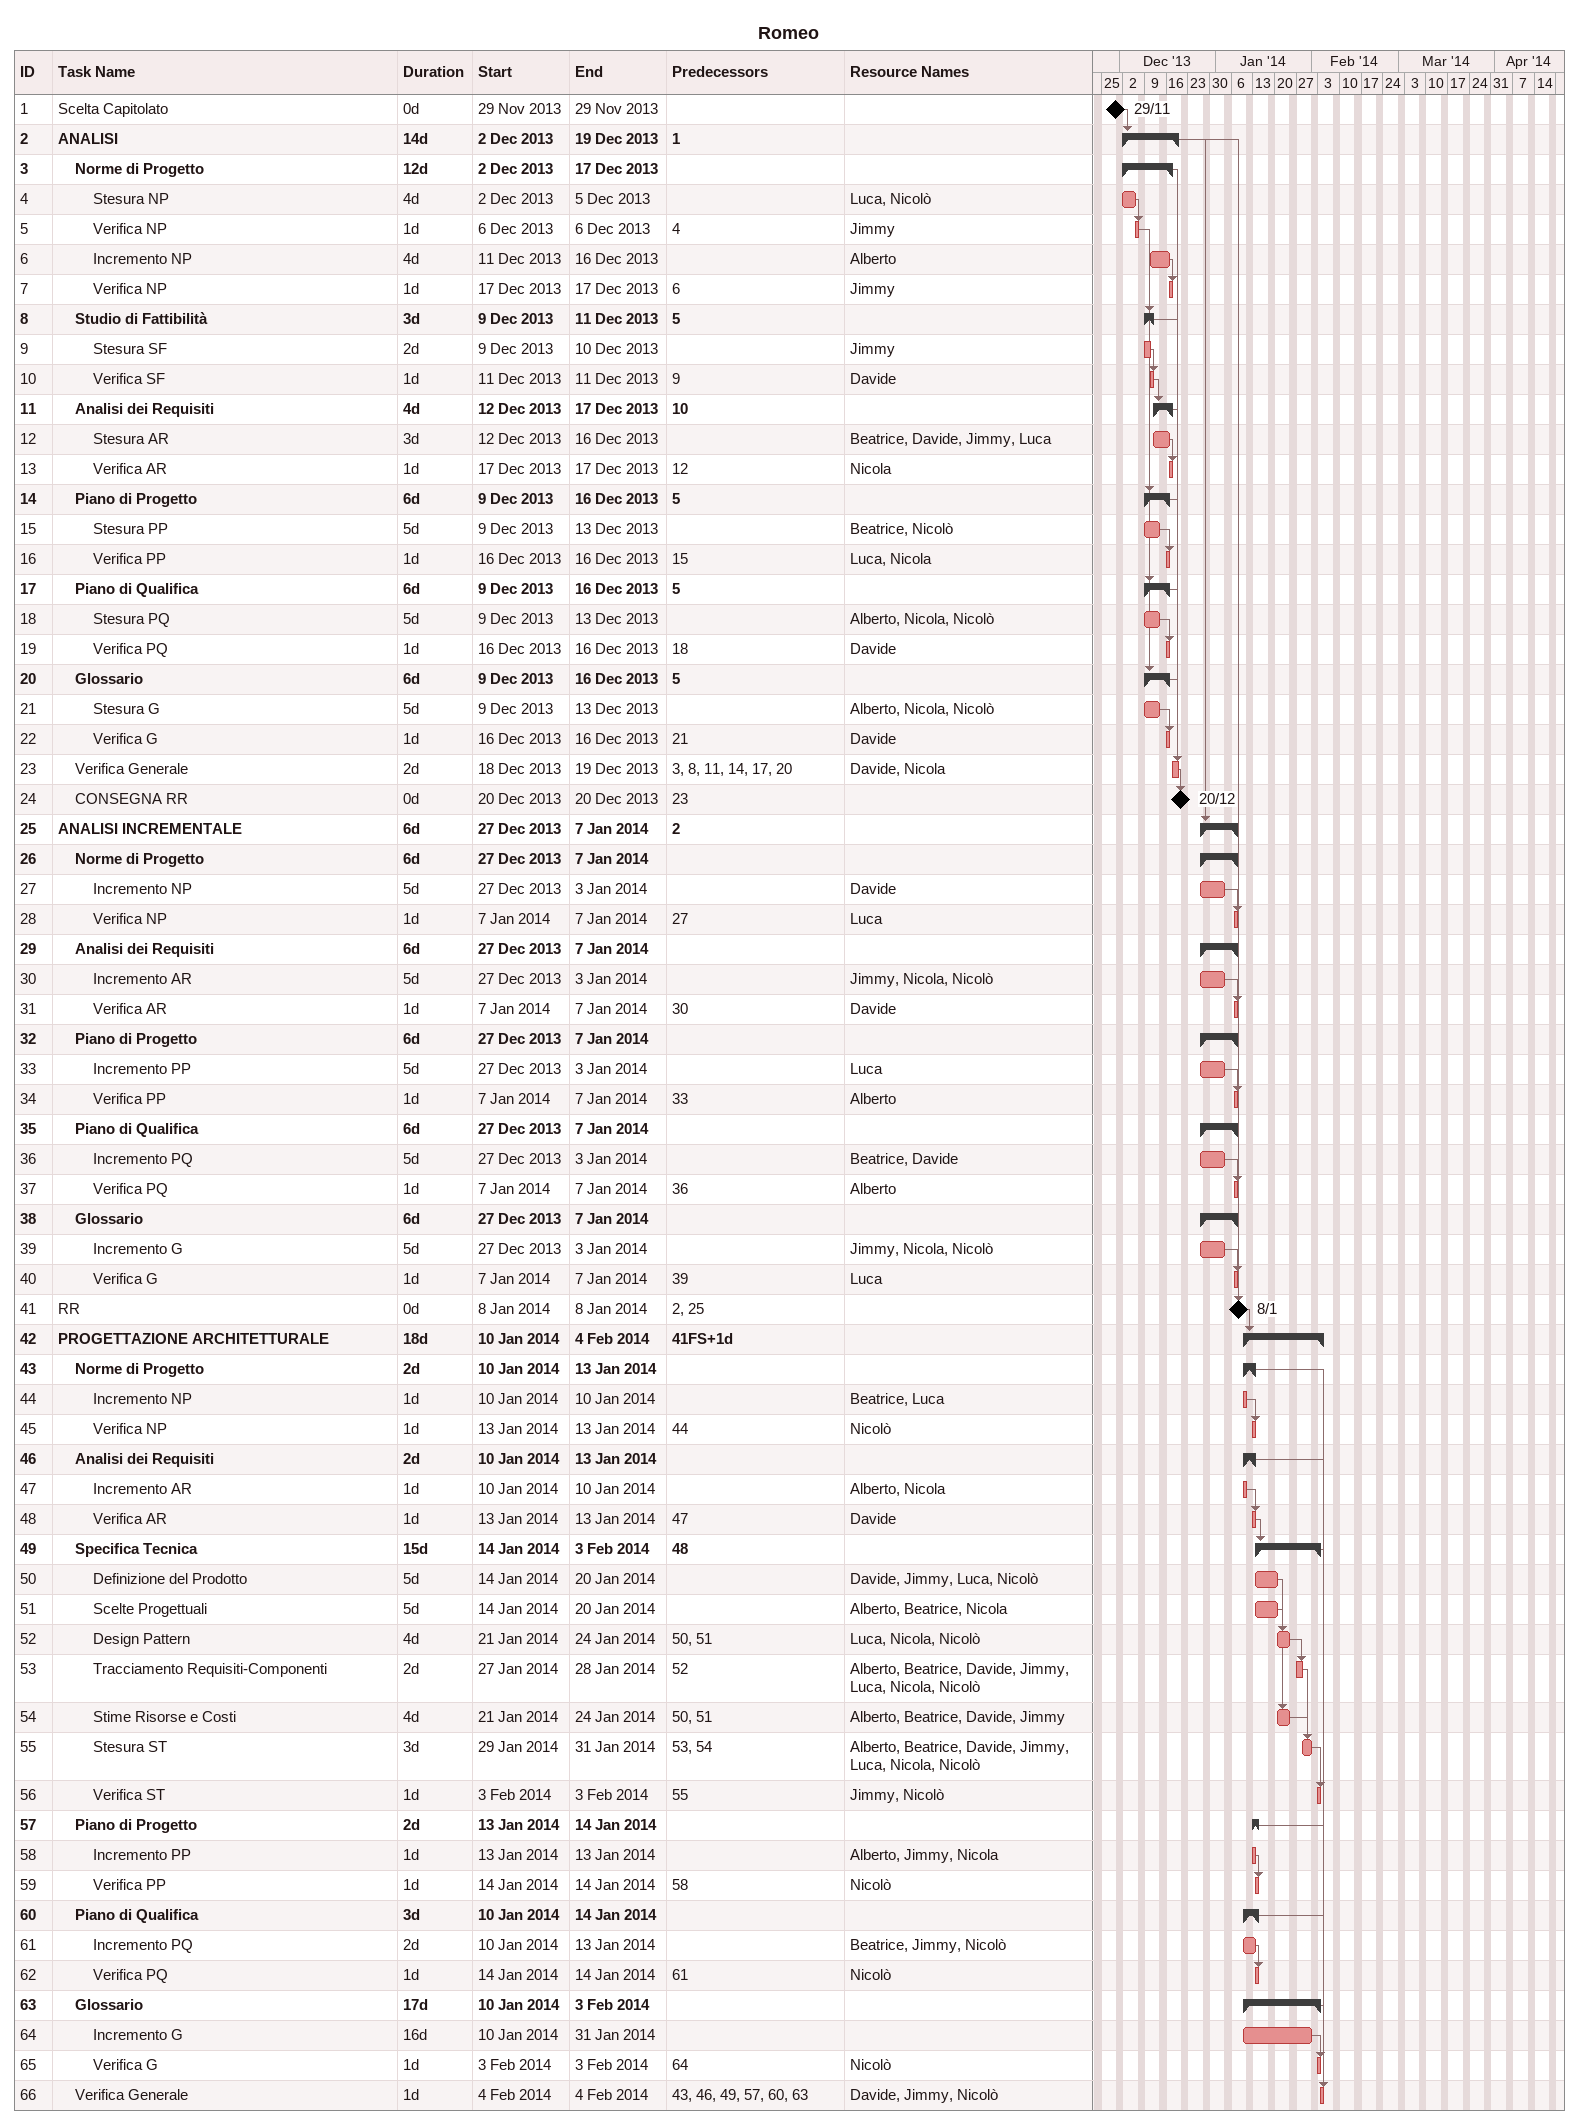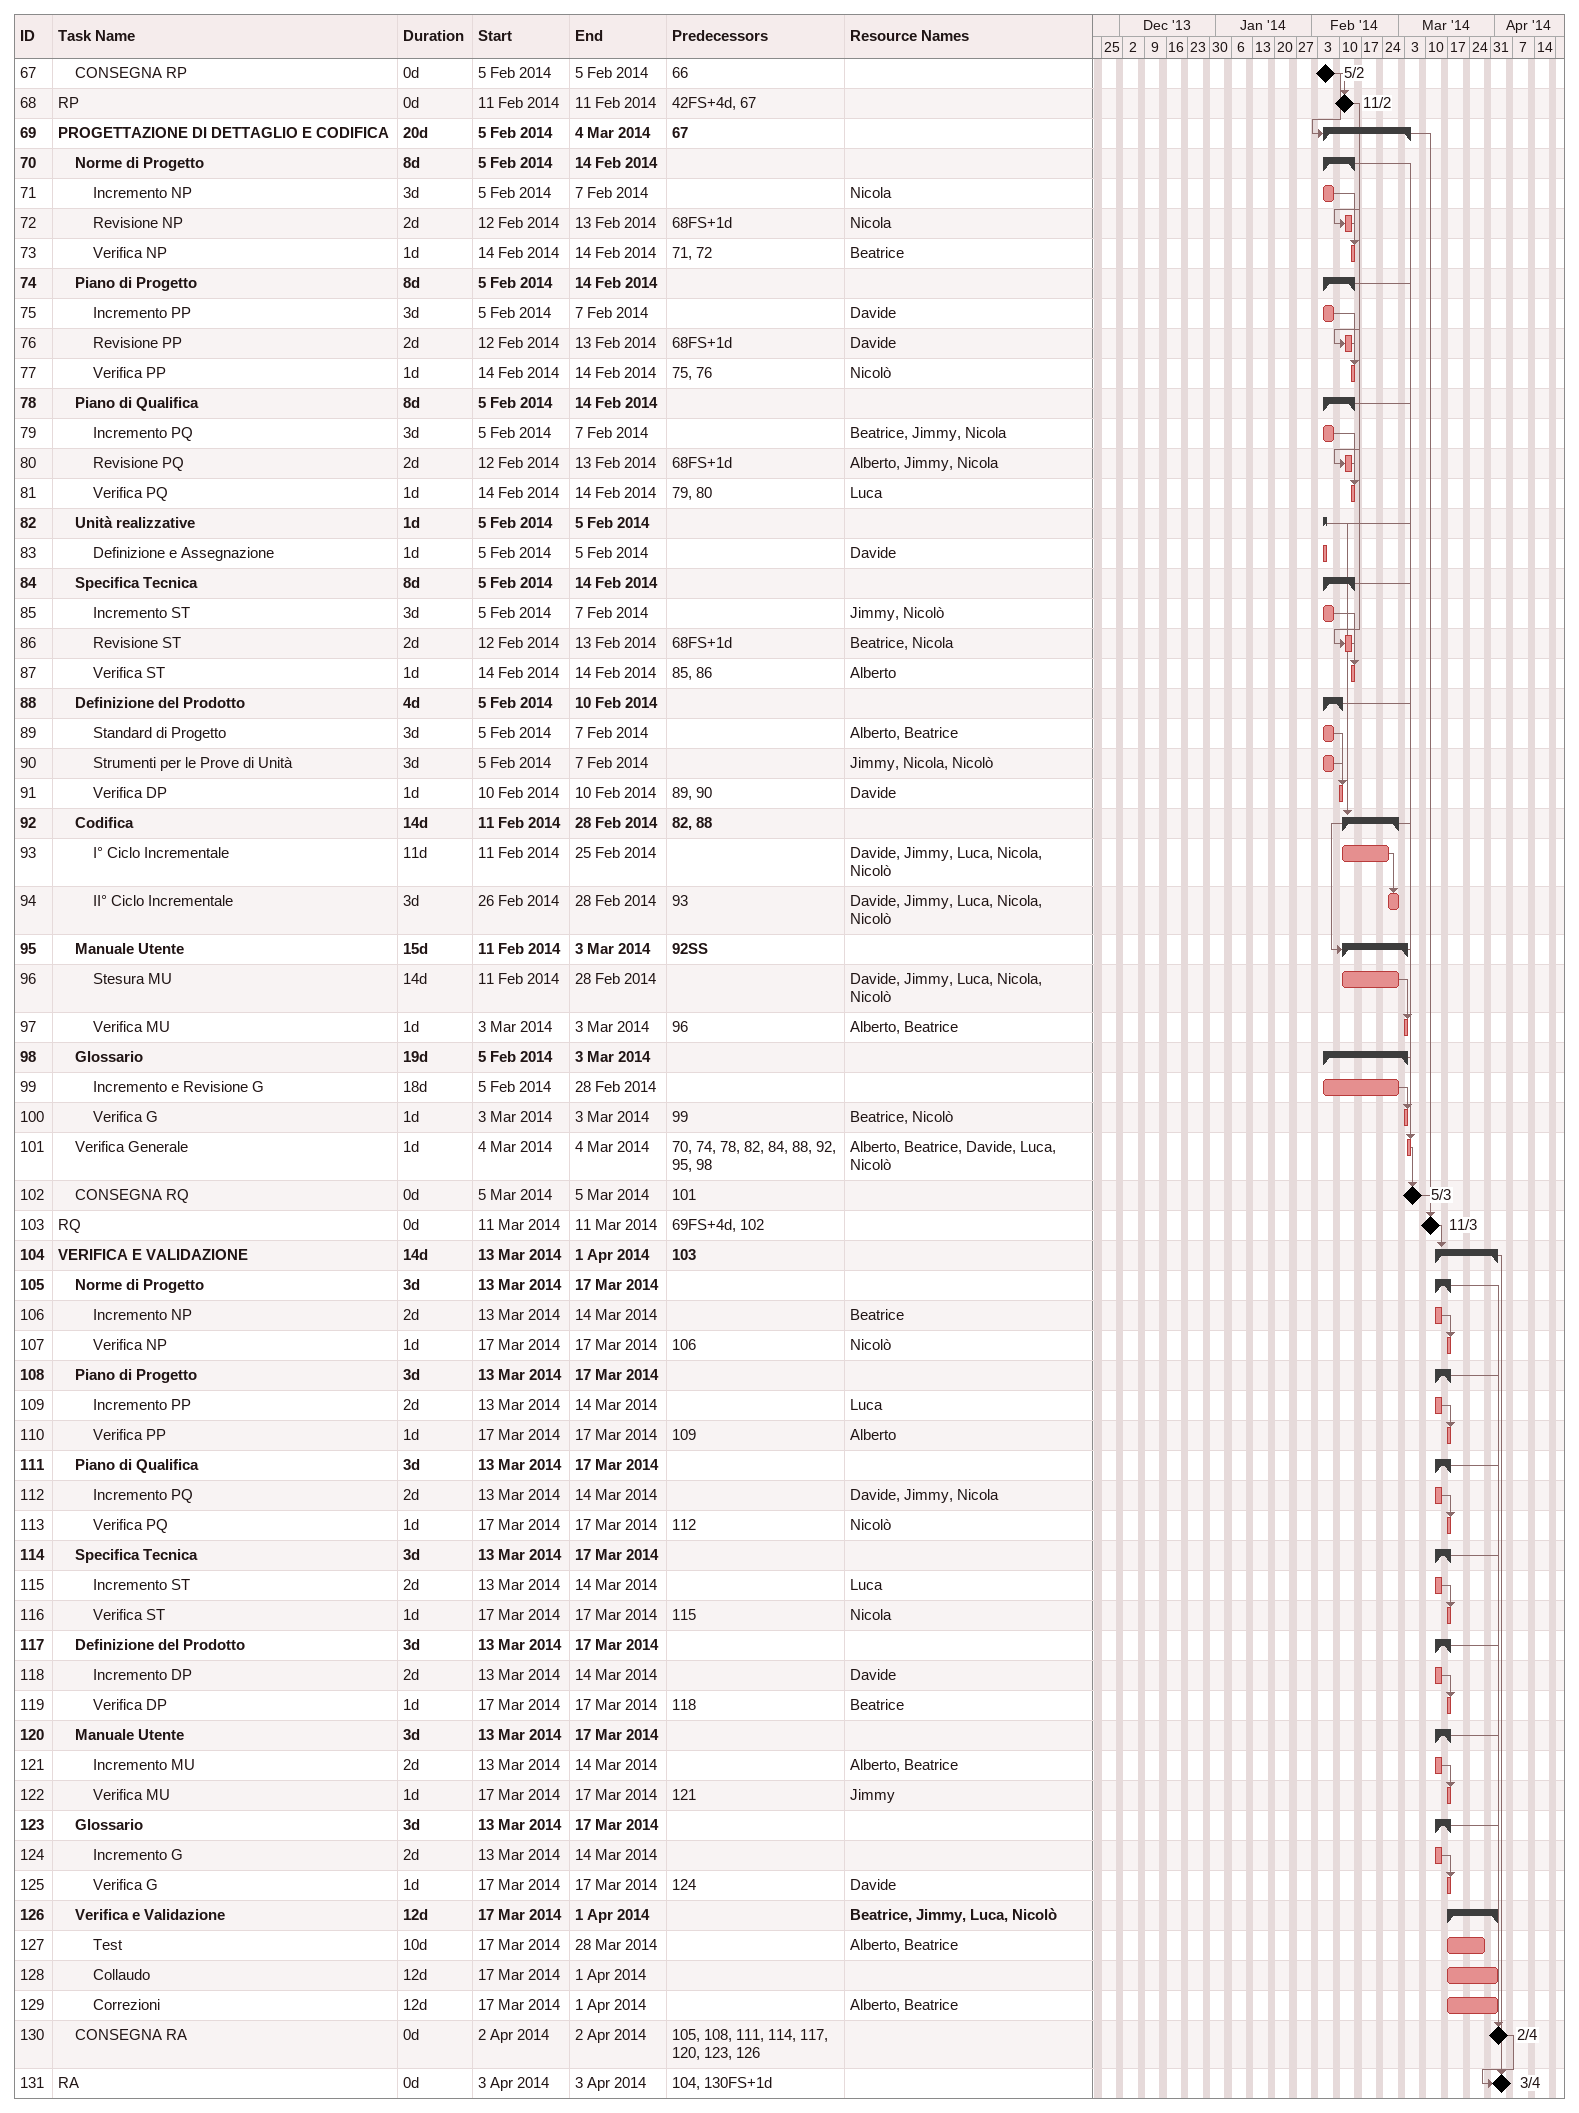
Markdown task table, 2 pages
Romeo

| ID | Level | Task | Duration | Start | Finish | Predecessors | Resources |
|---|---|---|---|---|---|---|---|
| 1 | 1 | Scelta Capitolato | 0d | 2013-11-29 | 2013-11-29 |  |  |
| 2 | 1 | **ANALISI** | 14d | 2013-12-02 | 2013-12-19 | 1 |  |
| 3 | 2 | **Norme di Progetto** | 12d | 2013-12-02 | 2013-12-17 |  |  |
| 4 | 3 | Stesura NP | 4d | 2013-12-02 | 2013-12-05 |  | Luca, Nicolò |
| 5 | 3 | Verifica NP | 1d | 2013-12-06 | 2013-12-06 | 4 | Jimmy |
| 6 | 3 | Incremento NP | 4d | 2013-12-11 | 2013-12-16 |  | Alberto |
| 7 | 3 | Verifica NP | 1d | 2013-12-17 | 2013-12-17 | 6 | Jimmy |
| 8 | 2 | **Studio di Fattibilità** | 3d | 2013-12-09 | 2013-12-11 | 5 |  |
| 9 | 3 | Stesura SF | 2d | 2013-12-09 | 2013-12-10 |  | Jimmy |
| 10 | 3 | Verifica SF | 1d | 2013-12-11 | 2013-12-11 | 9 | Davide |
| 11 | 2 | **Analisi dei Requisiti** | 4d | 2013-12-12 | 2013-12-17 | 10 |  |
| 12 | 3 | Stesura AR | 3d | 2013-12-12 | 2013-12-16 |  | Beatrice, Davide, Jimmy, Luca |
| 13 | 3 | Verifica AR | 1d | 2013-12-17 | 2013-12-17 | 12 | Nicola |
| 14 | 2 | **Piano di Progetto** | 6d | 2013-12-09 | 2013-12-16 | 5 |  |
| 15 | 3 | Stesura PP | 5d | 2013-12-09 | 2013-12-13 |  | Beatrice, Nicolò |
| 16 | 3 | Verifica PP | 1d | 2013-12-16 | 2013-12-16 | 15 | Luca, Nicola |
| 17 | 2 | **Piano di Qualifica** | 6d | 2013-12-09 | 2013-12-16 | 5 |  |
| 18 | 3 | Stesura PQ | 5d | 2013-12-09 | 2013-12-13 |  | Alberto, Nicola, Nicolò |
| 19 | 3 | Verifica PQ | 1d | 2013-12-16 | 2013-12-16 | 18 | Davide |
| 20 | 2 | **Glossario** | 6d | 2013-12-09 | 2013-12-16 | 5 |  |
| 21 | 3 | Stesura G | 5d | 2013-12-09 | 2013-12-13 |  | Alberto, Nicola, Nicolò |
| 22 | 3 | Verifica G | 1d | 2013-12-16 | 2013-12-16 | 21 | Davide |
| 23 | 2 | Verifica Generale | 2d | 2013-12-18 | 2013-12-19 | 3, 8, 11, 14, 17, 20 | Davide, Nicola |
| 24 | 2 | CONSEGNA RR | 0d | 2013-12-20 | 2013-12-20 | 23 |  |
| 25 | 1 | **ANALISI INCREMENTALE** | 6d | 2013-12-27 | 2014-01-07 | 2 |  |
| 26 | 2 | **Norme di Progetto** | 6d | 2013-12-27 | 2014-01-07 |  |  |
| 27 | 3 | Incremento NP | 5d | 2013-12-27 | 2014-01-03 |  | Davide |
| 28 | 3 | Verifica NP | 1d | 2014-01-07 | 2014-01-07 | 27 | Luca |
| 29 | 2 | **Analisi dei Requisiti** | 6d | 2013-12-27 | 2014-01-07 |  |  |
| 30 | 3 | Incremento AR | 5d | 2013-12-27 | 2014-01-03 |  | Jimmy, Nicola, Nicolò |
| 31 | 3 | Verifica AR | 1d | 2014-01-07 | 2014-01-07 | 30 | Davide |
| 32 | 2 | **Piano di Progetto** | 6d | 2013-12-27 | 2014-01-07 |  |  |
| 33 | 3 | Incremento PP | 5d | 2013-12-27 | 2014-01-03 |  | Luca |
| 34 | 3 | Verifica PP | 1d | 2014-01-07 | 2014-01-07 | 33 | Alberto |
| 35 | 2 | **Piano di Qualifica** | 6d | 2013-12-27 | 2014-01-07 |  |  |
| 36 | 3 | Incremento PQ | 5d | 2013-12-27 | 2014-01-03 |  | Beatrice, Davide |
| 37 | 3 | Verifica PQ | 1d | 2014-01-07 | 2014-01-07 | 36 | Alberto |
| 38 | 2 | **Glossario** | 6d | 2013-12-27 | 2014-01-07 |  |  |
| 39 | 3 | Incremento G | 5d | 2013-12-27 | 2014-01-03 |  | Jimmy, Nicola, Nicolò |
| 40 | 3 | Verifica G | 1d | 2014-01-07 | 2014-01-07 | 39 | Luca |
| 41 | 1 | RR | 0d | 2014-01-08 | 2014-01-08 | 2, 25 |  |
| 42 | 1 | **PROGETTAZIONE ARCHITETTURALE** | 18d | 2014-01-10 | 2014-02-04 | 41FS+1d |  |
| 43 | 2 | **Norme di Progetto** | 2d | 2014-01-10 | 2014-01-13 |  |  |
| 44 | 3 | Incremento NP | 1d | 2014-01-10 | 2014-01-10 |  | Beatrice, Luca |
| 45 | 3 | Verifica NP | 1d | 2014-01-13 | 2014-01-13 | 44 | Nicolò |
| 46 | 2 | **Analisi dei Requisiti** | 2d | 2014-01-10 | 2014-01-13 |  |  |
| 47 | 3 | Incremento AR | 1d | 2014-01-10 | 2014-01-10 |  | Alberto, Nicola |
| 48 | 3 | Verifica AR | 1d | 2014-01-13 | 2014-01-13 | 47 | Davide |
| 49 | 2 | **Specifica Tecnica** | 15d | 2014-01-14 | 2014-02-03 | 48 |  |
| 50 | 3 | Definizione del Prodotto | 5d | 2014-01-14 | 2014-01-20 |  | Davide, Jimmy, Luca, Nicolò |
| 51 | 3 | Scelte Progettuali | 5d | 2014-01-14 | 2014-01-20 |  | Alberto, Beatrice, Nicola |
| 52 | 3 | Design Pattern | 4d | 2014-01-21 | 2014-01-24 | 50, 51 | Luca, Nicola, Nicolò |
| 53 | 3 | Tracciamento Requisiti-Componenti | 2d | 2014-01-27 | 2014-01-28 | 52 | Alberto, Beatrice, Davide, Jimmy, Luca, Nicola, Nicolò |
| 54 | 3 | Stime Risorse e Costi | 4d | 2014-01-21 | 2014-01-24 | 50, 51 | Alberto, Beatrice, Davide, Jimmy |
| 55 | 3 | Stesura ST | 3d | 2014-01-29 | 2014-01-31 | 53, 54 | Alberto, Beatrice, Davide, Jimmy, Luca, Nicola, Nicolò |
| 56 | 3 | Verifica ST | 1d | 2014-02-03 | 2014-02-03 | 55 | Jimmy, Nicolò |
| 57 | 2 | **Piano di Progetto** | 2d | 2014-01-13 | 2014-01-14 |  |  |
| 58 | 3 | Incremento PP | 1d | 2014-01-13 | 2014-01-13 |  | Alberto, Jimmy, Nicola |
| 59 | 3 | Verifica PP | 1d | 2014-01-14 | 2014-01-14 | 58 | Nicolò |
| 60 | 2 | **Piano di Qualifica** | 3d | 2014-01-10 | 2014-01-14 |  |  |
| 61 | 3 | Incremento PQ | 2d | 2014-01-10 | 2014-01-13 |  | Beatrice, Jimmy, Nicolò |
| 62 | 3 | Verifica PQ | 1d | 2014-01-14 | 2014-01-14 | 61 | Nicolò |
| 63 | 2 | **Glossario** | 17d | 2014-01-10 | 2014-02-03 |  |  |
| 64 | 3 | Incremento G | 16d | 2014-01-10 | 2014-01-31 |  |  |
| 65 | 3 | Verifica G | 1d | 2014-02-03 | 2014-02-03 | 64 | Nicolò |
| 66 | 2 | Verifica Generale | 1d | 2014-02-04 | 2014-02-04 | 43, 46, 49, 57, 60, 63 | Davide, Jimmy, Nicolò |
| 67 | 2 | CONSEGNA RP | 0d | 2014-02-05 | 2014-02-05 | 66 |  |
| 68 | 1 | RP | 0d | 2014-02-11 | 2014-02-11 | 42FS+4d, 67 |  |
| 69 | 1 | **PROGETTAZIONE DI DETTAGLIO E CODIFICA** | 20d | 2014-02-05 | 2014-03-04 | 67 |  |
| 70 | 2 | **Norme di Progetto** | 8d | 2014-02-05 | 2014-02-14 |  |  |
| 71 | 3 | Incremento NP | 3d | 2014-02-05 | 2014-02-07 |  | Nicola |
| 72 | 3 | Revisione NP | 2d | 2014-02-12 | 2014-02-13 | 68FS+1d | Nicola |
| 73 | 3 | Verifica NP | 1d | 2014-02-14 | 2014-02-14 | 71, 72 | Beatrice |
| 74 | 2 | **Piano di Progetto** | 8d | 2014-02-05 | 2014-02-14 |  |  |
| 75 | 3 | Incremento PP | 3d | 2014-02-05 | 2014-02-07 |  | Davide |
| 76 | 3 | Revisione PP | 2d | 2014-02-12 | 2014-02-13 | 68FS+1d | Davide |
| 77 | 3 | Verifica PP | 1d | 2014-02-14 | 2014-02-14 | 75, 76 | Nicolò |
| 78 | 2 | **Piano di Qualifica** | 8d | 2014-02-05 | 2014-02-14 |  |  |
| 79 | 3 | Incremento PQ | 3d | 2014-02-05 | 2014-02-07 |  | Beatrice, Jimmy, Nicola |
| 80 | 3 | Revisione PQ | 2d | 2014-02-12 | 2014-02-13 | 68FS+1d | Alberto, Jimmy, Nicola |
| 81 | 3 | Verifica PQ | 1d | 2014-02-14 | 2014-02-14 | 79, 80 | Luca |
| 82 | 2 | **Unità realizzative** | 1d | 2014-02-05 | 2014-02-05 |  |  |
| 83 | 3 | Definizione e Assegnazione | 1d | 2014-02-05 | 2014-02-05 |  | Davide |
| 84 | 2 | **Specifica Tecnica** | 8d | 2014-02-05 | 2014-02-14 |  |  |
| 85 | 3 | Incremento ST | 3d | 2014-02-05 | 2014-02-07 |  | Jimmy, Nicolò |
| 86 | 3 | Revisione ST | 2d | 2014-02-12 | 2014-02-13 | 68FS+1d | Beatrice, Nicola |
| 87 | 3 | Verifica ST | 1d | 2014-02-14 | 2014-02-14 | 85, 86 | Alberto |
| 88 | 2 | **Definizione del Prodotto** | 4d | 2014-02-05 | 2014-02-10 |  |  |
| 89 | 3 | Standard di Progetto | 3d | 2014-02-05 | 2014-02-07 |  | Alberto, Beatrice |
| 90 | 3 | Strumenti per le Prove di Unità | 3d | 2014-02-05 | 2014-02-07 |  | Jimmy, Nicola, Nicolò |
| 91 | 3 | Verifica DP | 1d | 2014-02-10 | 2014-02-10 | 89, 90 | Davide |
| 92 | 2 | **Codifica** | 14d | 2014-02-11 | 2014-02-28 | 82, 88 |  |
| 93 | 3 | I° Ciclo Incrementale | 11d | 2014-02-11 | 2014-02-25 |  | Davide, Jimmy, Luca, Nicola, Nicolò |
| 94 | 3 | II° Ciclo Incrementale | 3d | 2014-02-26 | 2014-02-28 | 93 | Davide, Jimmy, Luca, Nicola, Nicolò |
| 95 | 2 | **Manuale Utente** | 15d | 2014-02-11 | 2014-03-03 | 92SS |  |
| 96 | 3 | Stesura MU | 14d | 2014-02-11 | 2014-02-28 |  | Davide, Jimmy, Luca, Nicola, Nicolò |
| 97 | 3 | Verifica MU | 1d | 2014-03-03 | 2014-03-03 | 96 | Alberto, Beatrice |
| 98 | 2 | **Glossario** | 19d | 2014-02-05 | 2014-03-03 |  |  |
| 99 | 3 | Incremento e Revisione G | 18d | 2014-02-05 | 2014-02-28 |  |  |
| 100 | 3 | Verifica G | 1d | 2014-03-03 | 2014-03-03 | 99 | Beatrice, Nicolò |
| 101 | 2 | Verifica Generale | 1d | 2014-03-04 | 2014-03-04 | 70, 74, 78, 82, 84, 88, 92, 95, 98 | Alberto, Beatrice, Davide, Luca, Nicolò |
| 102 | 2 | CONSEGNA RQ | 0d | 2014-03-05 | 2014-03-05 | 101 |  |
| 103 | 1 | RQ | 0d | 2014-03-11 | 2014-03-11 | 69FS+4d, 102 |  |
| 104 | 1 | **VERIFICA E VALIDAZIONE** | 14d | 2014-03-13 | 2014-04-01 | 103 |  |
| 105 | 2 | **Norme di Progetto** | 3d | 2014-03-13 | 2014-03-17 |  |  |
| 106 | 3 | Incremento NP | 2d | 2014-03-13 | 2014-03-14 |  | Beatrice |
| 107 | 3 | Verifica NP | 1d | 2014-03-17 | 2014-03-17 | 106 | Nicolò |
| 108 | 2 | **Piano di Progetto** | 3d | 2014-03-13 | 2014-03-17 |  |  |
| 109 | 3 | Incremento PP | 2d | 2014-03-13 | 2014-03-14 |  | Luca |
| 110 | 3 | Verifica PP | 1d | 2014-03-17 | 2014-03-17 | 109 | Alberto |
| 111 | 2 | **Piano di Qualifica** | 3d | 2014-03-13 | 2014-03-17 |  |  |
| 112 | 3 | Incremento PQ | 2d | 2014-03-13 | 2014-03-14 |  | Davide, Jimmy, Nicola |
| 113 | 3 | Verifica PQ | 1d | 2014-03-17 | 2014-03-17 | 112 | Nicolò |
| 114 | 2 | **Specifica Tecnica** | 3d | 2014-03-13 | 2014-03-17 |  |  |
| 115 | 3 | Incremento ST | 2d | 2014-03-13 | 2014-03-14 |  | Luca |
| 116 | 3 | Verifica ST | 1d | 2014-03-17 | 2014-03-17 | 115 | Nicola |
| 117 | 2 | **Definizione del Prodotto** | 3d | 2014-03-13 | 2014-03-17 |  |  |
| 118 | 3 | Incremento DP | 2d | 2014-03-13 | 2014-03-14 |  | Davide |
| 119 | 3 | Verifica DP | 1d | 2014-03-17 | 2014-03-17 | 118 | Beatrice |
| 120 | 2 | **Manuale Utente** | 3d | 2014-03-13 | 2014-03-17 |  |  |
| 121 | 3 | Incremento MU | 2d | 2014-03-13 | 2014-03-14 |  | Alberto, Beatrice |
| 122 | 3 | Verifica MU | 1d | 2014-03-17 | 2014-03-17 | 121 | Jimmy |
| 123 | 2 | **Glossario** | 3d | 2014-03-13 | 2014-03-17 |  |  |
| 124 | 3 | Incremento G | 2d | 2014-03-13 | 2014-03-14 |  |  |
| 125 | 3 | Verifica G | 1d | 2014-03-17 | 2014-03-17 | 124 | Davide |
| 126 | 2 | **Verifica e Validazione** | 12d | 2014-03-17 | 2014-04-01 |  | Beatrice, Jimmy, Luca, Nicolò |
| 127 | 3 | Test | 10d | 2014-03-17 | 2014-03-28 |  | Alberto, Beatrice |
| 128 | 3 | Collaudo | 12d | 2014-03-17 | 2014-04-01 |  |  |
| 129 | 3 | Correzioni | 12d | 2014-03-17 | 2014-04-01 |  | Alberto, Beatrice |
| 130 | 2 | CONSEGNA RA | 0d | 2014-04-02 | 2014-04-02 | 105, 108, 111, 114, 117, 120, 123, 126 |  |
| 131 | 1 | RA | 0d | 2014-04-03 | 2014-04-03 | 104, 130FS+1d |  |
